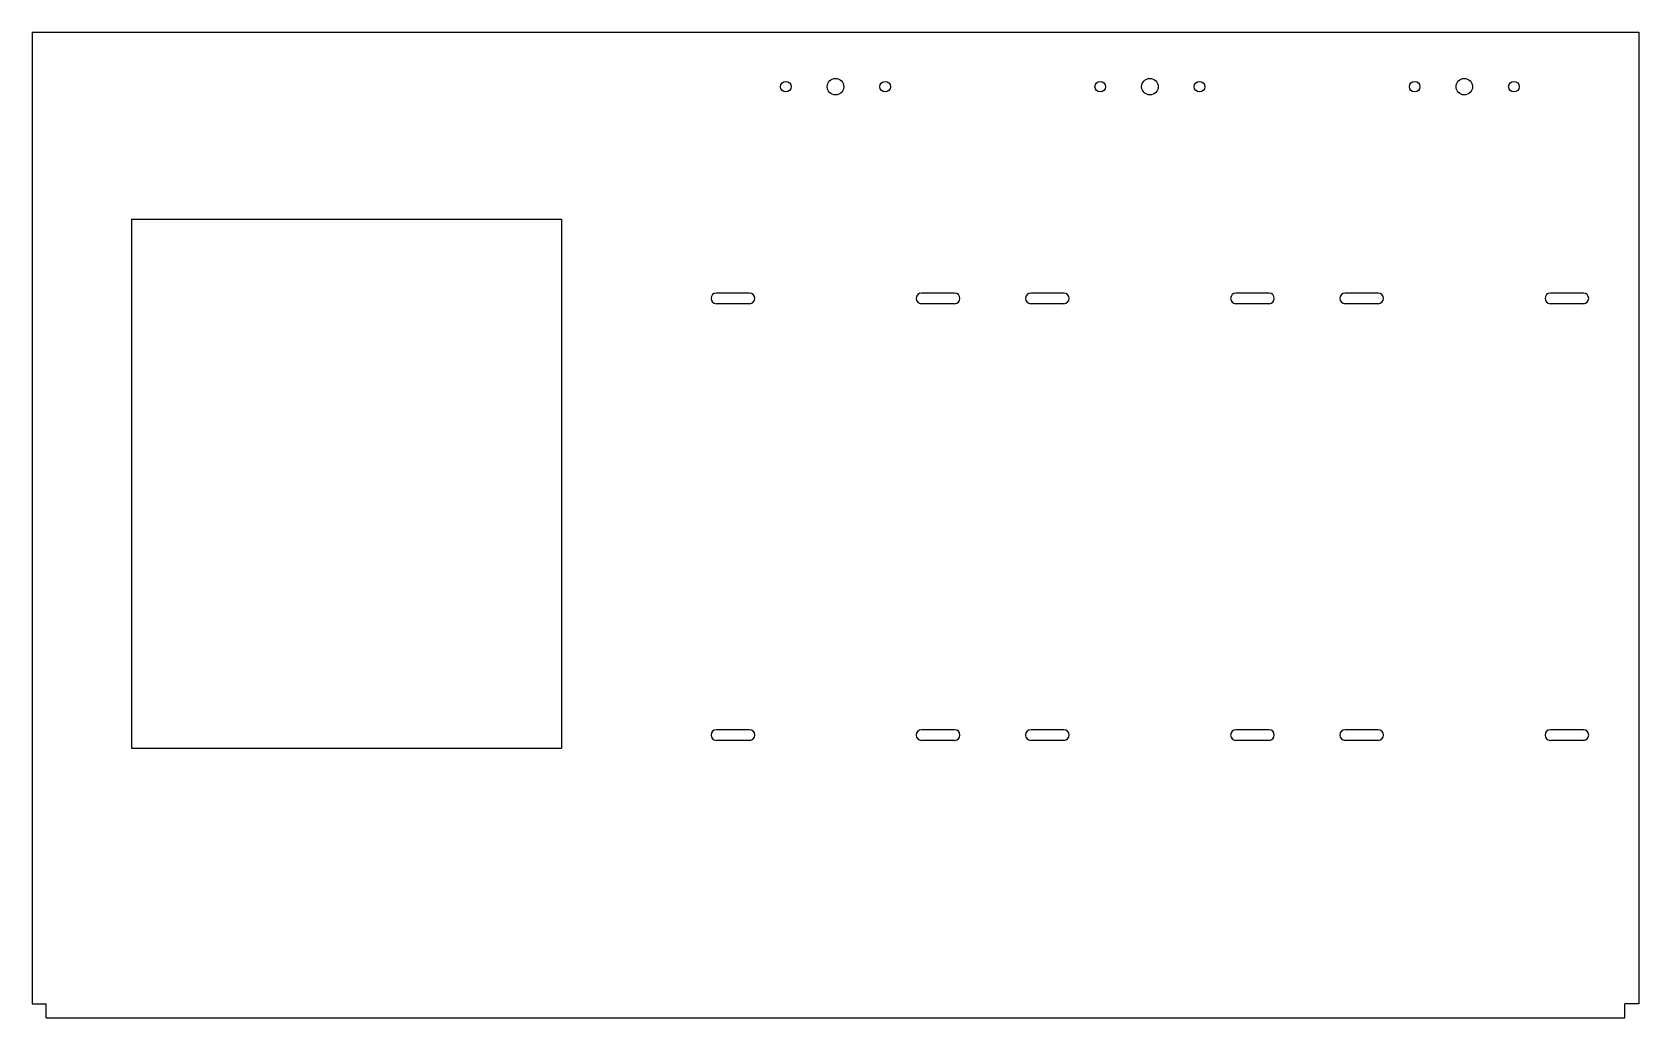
# Model space of a CAD drawing. Extents: x 4 to 489, y -301 to -3.
import ezdxf

# ---------------------------------------------------------------- set-up
doc = ezdxf.new("R2010")
doc.units = 0
doc.header["$MEASUREMENT"] = 0
doc.layers.add('VISIBLE', color=7, linetype='CONTINUOUS')

msp = doc.modelspace()

# ---------------------------------------------------------------- linework, layer by layer
at = {"layer": 'VISIBLE'}
for p, q in [((3.5, -3.5, 424), (489, -3.5, 424)), ((3.5, -3.5, 424), (3.5, -297.3, 424)), ((489, -3.5, 424), (489, -297.3, 424)), ((33.5, -60, 424), (33.5, -220, 424)), ((33.5, -60, 424), (163.5, -60, 424)), ((163.5, -60, 424), (163.5, -220, 424)), ((220.25, -82.4, 424), (210.25, -82.4, 424)), ((282.25, -82.4, 424), (272.25, -82.4, 424)), ((315.25, -82.4, 424), (305.25, -82.4, 424)), ((377.25, -82.4, 424), (367.25, -82.4, 424)), ((410.25, -82.4, 424), (400.25, -82.4, 424)), ((472.25, -82.4, 424), (462.25, -82.4, 424)), ((220.25, -85.6, 424), (210.25, -85.6, 424)), ((282.25, -85.6, 424), (272.25, -85.6, 424)), ((315.25, -85.6, 424), (305.25, -85.6, 424)), ((377.25, -85.6, 424), (367.25, -85.6, 424)), ((410.25, -85.6, 424), (400.25, -85.6, 424)), ((472.25, -85.6, 424), (462.25, -85.6, 424)), ((220.25, -214.4, 424), (210.25, -214.4, 424)), ((220.25, -217.6, 424), (210.25, -217.6, 424)), ((282.25, -214.4, 424), (272.25, -214.4, 424)), ((282.25, -217.6, 424), (272.25, -217.6, 424)), ((315.25, -214.4, 424), (305.25, -214.4, 424)), ((315.25, -217.6, 424), (305.25, -217.6, 424)), ((377.25, -214.4, 424), (367.25, -214.4, 424)), ((377.25, -217.6, 424), (367.25, -217.6, 424)), ((410.25, -214.4, 424), (400.25, -214.4, 424)), ((410.25, -217.6, 424), (400.25, -217.6, 424)), ((472.25, -214.4, 424), (462.25, -214.4, 424)), ((472.25, -217.6, 424), (462.25, -217.6, 424)), ((33.5, -220, 424), (163.5, -220, 424)), ((3.5, -297.3, 424), (7.7, -297.3, 424)), ((7.7, -301.5, 424), (7.7, -297.3, 424)), ((484.8, -301.5, 424), (484.8, -297.3, 424)), ((489, -297.3, 424), (484.8, -297.3, 424)), ((7.7, -301.5, 424), (484.8, -301.5, 424))]:
    msp.add_line(p, q, dxfattribs=at)
for centre, radius in [((231.25, -20, 424), 1.6), ((246.25, -20, 424), 2.5), ((261.25, -20, 424), 1.6), ((326.25, -20, 424), 1.6), ((341.25, -20, 424), 2.5), ((356.25, -20, 424), 1.6), ((421.25, -20, 424), 1.6), ((436.25, -20, 424), 2.5), ((451.25, -20, 424), 1.6)]:
    msp.add_circle(centre, radius, dxfattribs=at)
for centre, start, end in [((210.25, -84, 424), 90, 270), ((220.25, -84, 424), 270, 90), ((272.25, -84, 424), 90, 270), ((282.25, -84, 424), 270, 90), ((305.25, -84, 424), 90, 270), ((315.25, -84, 424), 270, 90), ((367.25, -84, 424), 90, 270), ((377.25, -84, 424), 270, 90), ((400.25, -84, 424), 90, 270), ((410.25, -84, 424), 270, 90), ((462.25, -84, 424), 90, 270), ((472.25, -84, 424), 270, 90), ((210.25, -216, 424), 90, 270), ((220.25, -216, 424), 270, 90), ((272.25, -216, 424), 90, 270), ((282.25, -216, 424), 270, 90), ((305.25, -216, 424), 90, 270), ((315.25, -216, 424), 270, 90), ((367.25, -216, 424), 90, 270), ((377.25, -216, 424), 270, 90), ((400.25, -216, 424), 90, 270), ((410.25, -216, 424), 270, 90), ((462.25, -216, 424), 90, 270), ((472.25, -216, 424), 270, 90)]:
    msp.add_arc(centre, 1.6, start, end, dxfattribs=at)

doc.saveas('drawing.dxf')
